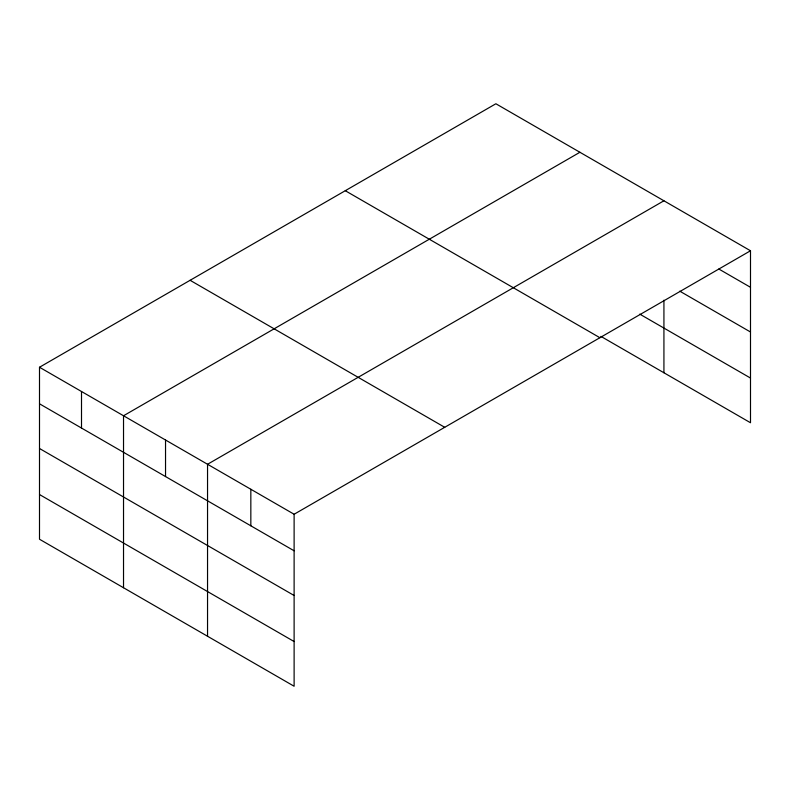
<?xml version="1.0" encoding="UTF-8"?>
<svg xmlns="http://www.w3.org/2000/svg" width="790" height="790" viewBox="0 0 790 790"><rect width="100%" height="100%" fill="white"/><g stroke="black" fill="none" stroke-linecap="round" stroke-linejoin="round"><path stroke-width="1.19" d="M600.913 336.382L750.5 422.749L750.5 250.766L495.883 103.757L39.5 367.251L39.5 539.234L294.117 686.243L294.117 514.25L39.5 367.251M579.909 152.273L123.526 415.767L123.526 587.75M663.926 200.779L207.543 464.273L207.543 636.256M294.117 514.25L750.5 250.766M718.831 269.025L750.5 287.303M679.765 291.164L750.5 331.998M639.772 314.124L750.5 378.055M345.279 190.716L599.896 337.715M190.104 280.302L444.721 427.301M39.5 403.799L294.117 550.798M39.5 448.493L294.117 595.492M39.5 494.54L294.117 641.539M663.926 300.2L663.926 372.771M250.835 489.267L250.835 525.804M165.535 440.02L165.535 476.558M81.508 391.504L81.508 428.052"/></g></svg>
